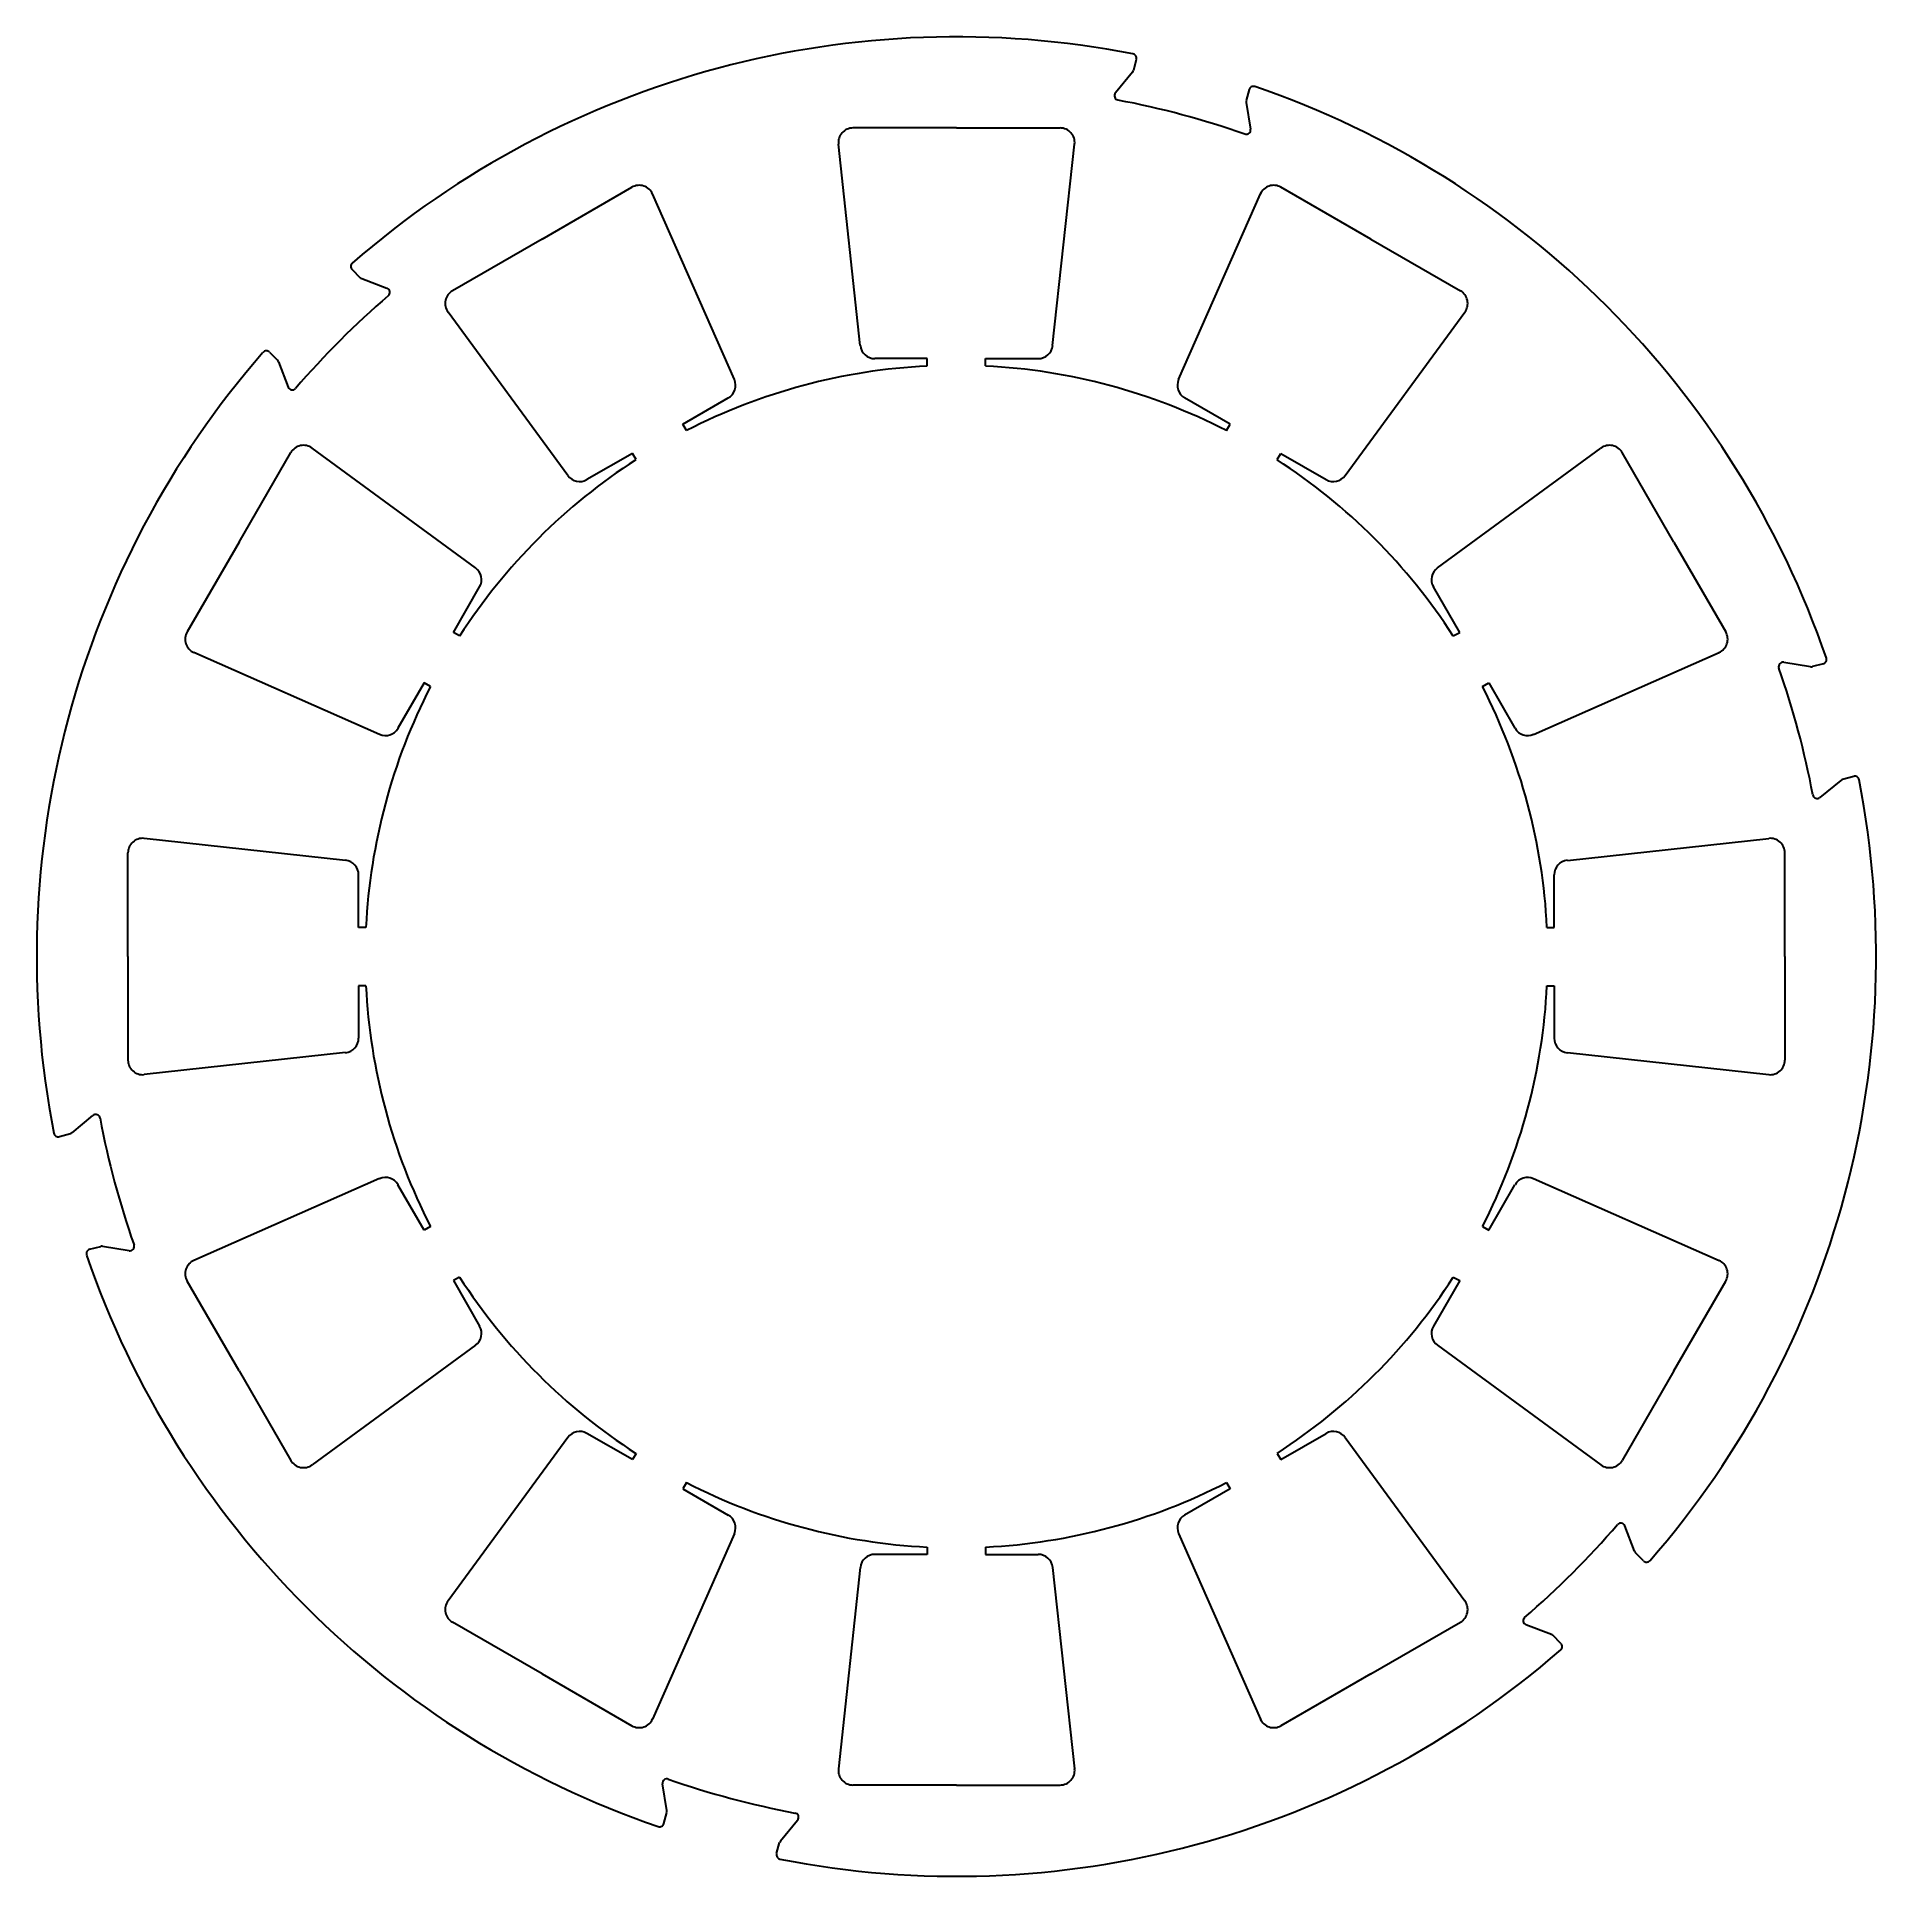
# Model space of a CAD drawing. Extents: x 6418 to 6544, y 213 to 339.
import ezdxf

# ---------------------------------------------------------------- set-up
doc = ezdxf.new("R2010")
doc.units = 0
doc.header["$LTSCALE"] = 5
doc.header["$MEASUREMENT"] = 0
doc.layers.get('0').update_dxf_attribs({"linetype": 'CONTINUOUS', "lineweight": 30})

msp = doc.modelspace()

# ---------------------------------------------------------------- linework, layer by layer
for p, q in [((6493.34, 337.12), (6493.14, 336.36)), ((6493.08, 336.25), (6491.91, 334.82)), ((6500.86, 334.16), (6501.16, 332.34)), ((6501.07, 335.05), (6500.87, 334.29)), ((6481.02, 332.42), (6473.93, 332.42)), ((6481.02, 332.42), (6488.12, 332.42)), ((6474.43, 317.51), (6472.93, 331.31)), ((6487.61, 317.51), (6489.11, 331.31)), ((6452.65, 324.81), (6458.79, 328.36)), ((6465.81, 315.2), (6460.21, 327.9)), ((6496.24, 315.2), (6501.84, 327.9)), ((6509.4, 324.81), (6503.25, 328.36)), ((6452.65, 324.81), (6446.5, 321.27)), ((6509.4, 324.81), (6515.54, 321.27)), ((6439.62, 322.72), (6440.17, 322.16)), ((6440.28, 322.1), (6442.01, 321.44)), ((6454.4, 308.61), (6446.2, 319.81)), ((6507.65, 308.61), (6515.85, 319.81)), ((6433.96, 317.06), (6434.52, 316.51)), ((6434.59, 316.4), (6435.24, 314.67)), ((6479.02, 316.62), (6475.43, 316.62)), ((6479.02, 316.12), (6479.02, 316.62)), ((6483.02, 316.62), (6486.62, 316.62)), ((6483.02, 316.12), (6483.02, 316.62)), ((6462.28, 312.13), (6465.39, 313.93)), ((6499.77, 312.13), (6496.65, 313.93)), ((6462.53, 311.7), (6462.28, 312.13)), ((6499.52, 311.7), (6499.77, 312.13)), ((6431.88, 304.04), (6435.42, 310.18)), ((6448.08, 302.29), (6436.88, 310.49)), ((6458.82, 310.13), (6455.7, 308.33)), ((6459.07, 309.7), (6458.82, 310.13)), ((6502.98, 309.7), (6503.23, 310.13)), ((6503.23, 310.13), (6506.34, 308.33)), ((6513.97, 302.29), (6525.17, 310.49)), ((6530.17, 304.04), (6526.62, 310.18)), ((6431.88, 304.04), (6428.33, 297.9)), ((6530.17, 304.04), (6533.72, 297.9)), ((6446.56, 297.87), (6448.36, 300.98)), ((6515.49, 297.87), (6513.69, 300.98)), ((6446.99, 297.62), (6446.56, 297.87)), ((6515.05, 297.62), (6515.49, 297.87)), ((6441.49, 290.88), (6428.79, 296.48)), ((6520.55, 290.88), (6533.26, 296.48)), ((6539.52, 295.51), (6537.69, 295.81)), ((6540.41, 295.72), (6539.65, 295.52)), ((6444.56, 294.41), (6442.76, 291.3)), ((6444.99, 294.16), (6444.56, 294.41)), ((6517.05, 294.16), (6517.49, 294.41)), ((6517.49, 294.41), (6519.28, 291.3)), ((6541.6, 287.73), (6540.17, 286.56)), ((6542.48, 288), (6541.72, 287.79)), ((6439.18, 282.25), (6425.38, 283.75)), ((6522.87, 282.25), (6536.67, 283.75)), ((6424.27, 275.66), (6424.27, 282.76)), ((6537.77, 275.66), (6537.77, 282.76)), ((6440.07, 277.66), (6440.07, 281.26)), ((6521.97, 277.66), (6521.97, 281.26)), ((6440.57, 277.66), (6440.07, 277.66)), ((6521.47, 277.66), (6521.97, 277.66)), ((6424.27, 275.66), (6424.27, 268.57)), ((6537.77, 275.66), (6537.77, 268.57)), ((6440.07, 273.66), (6440.07, 270.07)), ((6440.57, 273.66), (6440.07, 273.66)), ((6521.47, 273.66), (6521.97, 273.66)), ((6521.97, 273.66), (6521.97, 270.07)), ((6439.18, 269.08), (6425.38, 267.58)), ((6522.87, 269.08), (6536.67, 267.58)), ((6420.44, 263.59), (6421.87, 264.77)), ((6419.57, 263.33), (6420.33, 263.54)), ((6441.49, 260.45), (6428.79, 254.85)), ((6444.56, 256.92), (6442.76, 260.03)), ((6517.49, 256.92), (6519.28, 260.03)), ((6520.55, 260.45), (6533.26, 254.85)), ((6444.99, 257.17), (6444.56, 256.92)), ((6517.05, 257.17), (6517.49, 256.92)), ((6421.64, 255.61), (6422.4, 255.81)), ((6422.53, 255.82), (6424.35, 255.52)), ((6431.88, 247.29), (6428.33, 253.43)), ((6446.99, 253.71), (6446.56, 253.46)), ((6446.56, 253.46), (6448.36, 250.34)), ((6515.49, 253.46), (6513.69, 250.34)), ((6515.05, 253.71), (6515.49, 253.46)), ((6530.17, 247.29), (6533.72, 253.43)), ((6448.08, 249.04), (6436.88, 240.84)), ((6513.97, 249.04), (6525.17, 240.84)), ((6431.88, 247.29), (6435.42, 241.15)), ((6530.17, 247.29), (6526.62, 241.15)), ((6454.4, 242.72), (6446.2, 231.52)), ((6458.82, 241.2), (6455.7, 243)), ((6503.23, 241.2), (6506.34, 243)), ((6507.65, 242.72), (6515.85, 231.52)), ((6459.07, 241.63), (6458.82, 241.2)), ((6502.98, 241.63), (6503.23, 241.2)), ((6462.53, 239.63), (6462.28, 239.2)), ((6499.52, 239.63), (6499.77, 239.2)), ((6462.28, 239.2), (6465.39, 237.4)), ((6499.77, 239.2), (6496.65, 237.4)), ((6465.81, 236.13), (6460.21, 223.43)), ((6496.24, 236.13), (6501.84, 223.43)), ((6527.46, 234.93), (6526.81, 236.66)), ((6479.02, 234.71), (6475.43, 234.71)), ((6479.02, 235.21), (6479.02, 234.71)), ((6483.02, 235.21), (6483.02, 234.71)), ((6483.02, 234.71), (6486.62, 234.71)), ((6528.09, 234.27), (6527.53, 234.82)), ((6474.43, 233.82), (6472.93, 220.02)), ((6487.61, 233.82), (6489.11, 220.02)), ((6452.65, 226.52), (6446.5, 230.06)), ((6509.4, 226.52), (6515.54, 230.06)), ((6521.77, 229.23), (6520.03, 229.89)), ((6522.43, 228.61), (6521.87, 229.17)), ((6452.65, 226.52), (6458.79, 222.97)), ((6509.4, 226.52), (6503.25, 222.97)), ((6461.19, 217.16), (6460.88, 218.99)), ((6481.02, 218.91), (6473.93, 218.91)), ((6481.02, 218.91), (6488.12, 218.91)), ((6460.98, 216.28), (6461.18, 217.04)), ((6468.96, 215.08), (6470.14, 216.51)), ((6468.7, 214.21), (6468.91, 214.97))]:
    msp.add_line(p, q)
for centre, radius, start, end in [((6481.02, 275.66), 63, 78.9377, 131.0728), ((6493.05, 337.2), 0.3, 345.0052, 78.9377), ((6492.85, 336.44), 0.3, 320.6566, 345.0052), ((6501.36, 334.97), 0.3, 71.0728, 165.0052), ((6481.02, 275.66), 63, 18.9377, 71.0728), ((6492.14, 334.63), 0.3, 140.6566, 259.3228), ((6481.02, 275.66), 59.7, 70.6876, 79.3228), ((6501.16, 334.21), 0.3, 165.0052, 189.3539), ((6473.93, 331.42), 1, 90, 186.2034), ((6488.12, 331.42), 1, 353.7966, 90), ((6500.87, 332.29), 0.3, 250.6876, 9.3539), ((6459.29, 327.49), 1, 23.7966, 120), ((6502.75, 327.49), 1, 60, 156.2034), ((6439.83, 322.93), 0.3, 131.0728, 225.0052), ((6440.39, 322.38), 0.3, 225.0052, 249.3539), ((6441.91, 321.16), 0.3, 310.6876, 69.3539), ((6481.02, 275.66), 59.7, 130.6876, 139.3228), ((6447, 320.4), 1, 120, 216.2034), ((6515.04, 320.4), 1, 323.7966, 60), ((6481.02, 275.66), 63, 138.9377, 191.0728), ((6433.75, 316.85), 0.3, 45.0052, 138.9377), ((6434.3, 316.29), 0.3, 20.6566, 45.0052), ((6475.43, 317.62), 1, 186.2034, 270), ((6486.62, 317.62), 1, 270, 353.7966), ((6481.02, 275.66), 40.5, 92.8306, 117.1694), ((6464.89, 314.79), 1, 300, 23.7966), ((6481.02, 275.66), 40.5, 62.8306, 87.1694), ((6497.15, 314.79), 1, 156.2034, 240), ((6435.52, 314.77), 0.3, 200.6566, 319.3228), ((6436.29, 309.68), 1, 53.7966, 150), ((6525.76, 309.68), 1, 30, 126.2034), ((6481.02, 275.66), 40.5, 122.8306, 147.1694), ((6481.02, 275.66), 40.5, 32.8306, 57.1694), ((6455.2, 309.2), 1, 216.2034, 300), ((6506.84, 309.2), 1, 240, 323.7966), ((6447.49, 301.48), 1, 330, 53.7966), ((6514.56, 301.48), 1, 126.2034, 210), ((6429.19, 297.4), 1, 150, 246.2034), ((6532.85, 297.4), 1, 293.7966, 30), ((6540.33, 296.01), 0.3, 285.0052, 18.9377), ((6537.64, 295.52), 0.3, 80.6566, 199.3228), ((6481.02, 275.66), 59.7, 10.6876, 19.3228), ((6539.57, 295.81), 0.3, 260.6566, 285.0052), ((6481.02, 275.66), 40.5, 152.8306, 177.1694), ((6481.02, 275.66), 40.5, 2.8306, 27.1694), ((6441.9, 291.8), 1, 246.2034, 330), ((6520.15, 291.8), 1, 210, 293.7966), ((6481.02, 275.66), 63, 318.9377, 11.0728), ((6541.8, 287.5), 0.3, 105.0052, 129.3539), ((6542.56, 287.71), 0.3, 11.0728, 105.0052), ((6539.98, 286.79), 0.3, 190.6876, 309.3539), ((6425.27, 282.76), 1, 83.7966, 180), ((6536.77, 282.76), 1, 0, 96.2034), ((6439.07, 281.26), 1, 0, 83.7966), ((6522.97, 281.26), 1, 96.2034, 180), ((6481.02, 275.66), 40.5, 182.8306, 207.1694), ((6481.02, 275.66), 40.5, 332.8306, 357.1694), ((6439.07, 270.07), 1, 276.2034, 0), ((6522.97, 270.07), 1, 180, 263.7966), ((6425.27, 268.57), 1, 180, 276.2034), ((6536.77, 268.57), 1, 263.7966, 0), ((6422.06, 264.54), 0.3, 10.6876, 129.3539), ((6419.49, 263.62), 0.3, 191.0728, 285.0052), ((6420.25, 263.83), 0.3, 285.0052, 309.3539), ((6481.02, 275.66), 59.7, 190.6876, 199.3228), ((6441.9, 259.53), 1, 30, 113.7966), ((6520.15, 259.53), 1, 66.2034, 150), ((6422.48, 255.52), 0.3, 80.6566, 105.0052), ((6424.4, 255.81), 0.3, 260.6566, 19.3228), ((6421.72, 255.32), 0.3, 105.0052, 198.9377), ((6481.02, 275.66), 63, 198.9377, 251.0728), ((6429.19, 253.93), 1, 113.7966, 210), ((6532.85, 253.93), 1, 330, 66.2034), ((6481.02, 275.66), 40.5, 212.8306, 237.1694), ((6481.02, 275.66), 40.5, 302.8306, 327.1694), ((6447.49, 249.84), 1, 306.2034, 30), ((6514.56, 249.84), 1, 150, 233.7966), ((6455.2, 242.13), 1, 60, 143.7966), ((6506.84, 242.13), 1, 36.2034, 120), ((6436.29, 241.65), 1, 210, 306.2034), ((6525.76, 241.65), 1, 233.7966, 330), ((6481.02, 275.66), 40.5, 242.8306, 267.1694), ((6481.02, 275.66), 40.5, 272.8306, 297.1694), ((6464.89, 236.54), 1, 336.2034, 60), ((6497.15, 236.54), 1, 120, 203.7966), ((6481.02, 275.66), 59.7, 310.6876, 319.3228), ((6526.53, 236.56), 0.3, 20.6566, 139.3228), ((6475.43, 233.71), 1, 90, 173.7966), ((6486.62, 233.71), 1, 6.2034, 90), ((6527.74, 235.04), 0.3, 200.6566, 225.0052), ((6528.3, 234.48), 0.3, 225.0052, 318.9377), ((6447, 230.93), 1, 143.7966, 240), ((6515.04, 230.93), 1, 300, 36.2034), ((6520.14, 230.17), 0.3, 130.6876, 249.3539), ((6481.02, 275.66), 63, 258.9377, 311.0728), ((6521.66, 228.95), 0.3, 45.0052, 69.3539), ((6522.22, 228.4), 0.3, 311.0728, 45.0052), ((6459.29, 223.84), 1, 240, 336.2034), ((6502.75, 223.84), 1, 203.7966, 300), ((6461.18, 219.04), 0.3, 70.6876, 189.3539), ((6481.02, 275.66), 59.7, 250.6876, 259.3228), ((6473.93, 219.91), 1, 173.7966, 270), ((6488.12, 219.91), 1, 270, 6.2034), ((6460.89, 217.12), 0.3, 345.0052, 9.3539), ((6469.91, 216.7), 0.3, 320.6566, 79.3228), ((6460.69, 216.35), 0.3, 251.0728, 345.0052), ((6468.99, 214.13), 0.3, 165.0052, 258.9377), ((6469.2, 214.89), 0.3, 140.6566, 165.0052)]:
    msp.add_arc(centre, radius, start, end)

doc.saveas('drawing.dxf')
